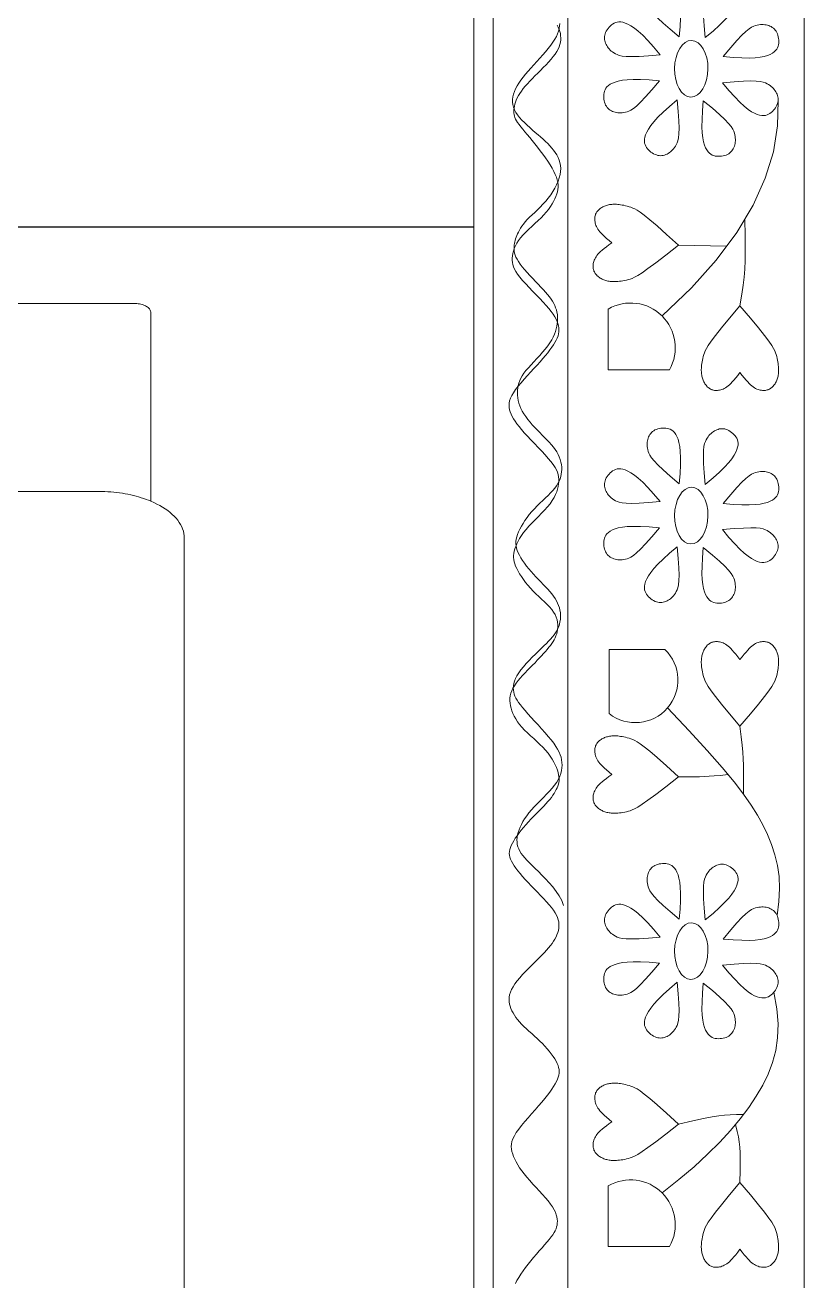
# Model space of a CAD drawing. Header units: inches. Extents: x -813 to 82, y -70 to 268.
# Drawn here: x -140.28 to -123.77, y 130.93 to 157.28 of the extents above; entities that cross this region are included whole.
import ezdxf

# ---------------------------------------------------------------- set-up
doc = ezdxf.new("R2010")
doc.units = ezdxf.units.IN
doc.header["$MEASUREMENT"] = 0
for name, color, linetype, lineweight, true_color in [('Blue', 7, 'Continuous', 0, 0x1081b2), ('Brown', 7, 'Continuous', 0, 0x653e10), ('Golden', 7, 'Continuous', 0, 0xefe861), ('Grey', 7, 'Continuous', 0, 0x58676a), ('Layak Architect', 1, 'Continuous', 5, 0xff0000), ('Mustard', 7, 'Continuous', 0, 0xa79b1b), ('White', 7, 'Continuous', 0, 0xffffff)]:
    doc.layers.add(name, color=color, linetype=linetype, lineweight=lineweight, true_color=true_color)
doc.layers.add('Furniture', color=4, linetype='Continuous', lineweight=0)
doc.layers.add('Hatch 01_UC', color=7, linetype='Continuous')
doc.layers.add('Rugs', color=201, linetype='Continuous')

# ---------------------------------------------------------------- blocks, each defined once
blk = doc.blocks.new('*U50')
at = {"layer": 'Mustard'}
blk.add_lwpolyline([(11.32, -20.49), (4.65, -14.93), (-0.53, -10.37), (-4.43, -6.69), (-7.23, -3.75), (-9.15, -1.41), (-10.37, 0.46), (-11.11, 2), (-11.55, 3.34), (-11.87, 4.59), (-12.1, 5.79), (-12.25, 6.94), (-12.31, 8.04), (-12.3, 9.1), (-12.22, 10.13), (-12.06, 11.12), (-11.84, 12.1), (-11.56, 13.05), (-11.2, 13.98), (-10.78, 14.87), (-10.28, 15.73), (-9.7, 16.53), (-9.04, 17.28), (-8.29, 17.96), (-7.46, 18.56), (-6.53, 19.09), (-5.52, 19.53), (-4.45, 19.89), (-3.33, 20.17), (-2.17, 20.36), (-0.99, 20.47), (0.2, 20.49), (1.38, 20.43), (2.54, 20.27), (3.68, 20), (4.78, 19.58), (5.85, 18.98), (6.87, 18.17), (7.85, 17.12), (8.78, 15.79), (9.65, 14.17), (10.45, 12.2), (11.15, 9.77), (11.72, 6.79), (12.12, 3.14), (12.31, -1.3), (12.27, -6.65), (11.95, -13.01), (11.32, -20.49)], dxfattribs=at)
blk = doc.blocks.new('*U117')
at = {"layer": 'Mustard', "color": 0, "linetype": 'ByBlock', "lineweight": -2, "transparency": 16777216}
for p, rotation in [((6003767008.540522, 3337138647.324628), 315.0000000000001), ((6003766946.314736, 3337138618.737947), 45.00000000000002), ((6003767035.721244, 3337138622.132231), 270), ((6003767037.127202, 3337138585.098843), 225), ((6003766947.720695, 3337138581.704559), 90.00000000000001), ((6003766974.901417, 3337138556.512162), 135), ((6003767011.934805, 3337138557.91812), 180)]:
    blk.add_blockref('*U50', p, dxfattribs=dict(at, rotation=rotation))
blk.add_blockref('*U50', (6003766971.507133, 3337138645.91867), dxfattribs=at)
blk = doc.blocks.new('*U32')
at = {"layer": 'Mustard'}
blk.add_lwpolyline([(11.32, -20.49), (4.65, -14.93), (-0.53, -10.37), (-4.43, -6.69), (-7.23, -3.75), (-9.15, -1.41), (-10.37, 0.46), (-11.11, 2), (-11.55, 3.34), (-11.87, 4.59), (-12.1, 5.79), (-12.25, 6.94), (-12.31, 8.04), (-12.3, 9.1), (-12.22, 10.13), (-12.06, 11.12), (-11.84, 12.1), (-11.56, 13.05), (-11.2, 13.98), (-10.78, 14.87), (-10.28, 15.73), (-9.7, 16.53), (-9.04, 17.28), (-8.29, 17.96), (-7.46, 18.56), (-6.53, 19.09), (-5.52, 19.53), (-4.45, 19.89), (-3.33, 20.17), (-2.17, 20.36), (-0.99, 20.47), (0.2, 20.49), (1.38, 20.43), (2.54, 20.27), (3.68, 20), (4.78, 19.58), (5.85, 18.98), (6.87, 18.17), (7.85, 17.12), (8.78, 15.79), (9.65, 14.17), (10.45, 12.2), (11.15, 9.77), (11.72, 6.79), (12.12, 3.14), (12.31, -1.3), (12.27, -6.65), (11.95, -13.01), (11.32, -20.49)], dxfattribs=at)
blk = doc.blocks.new('*U33')
at = {"layer": 'Mustard', "color": 0, "linetype": 'ByBlock', "lineweight": -2, "transparency": 16777216}
for p, rotation in [((6003767008.540522, 3337138647.324628), 315.0000000000001), ((6003766946.314736, 3337138618.737947), 45.00000000000002), ((6003767035.721244, 3337138622.132231), 270), ((6003767037.127202, 3337138585.098843), 225), ((6003766947.720695, 3337138581.704559), 90.00000000000001), ((6003766974.901417, 3337138556.512162), 135), ((6003767011.934805, 3337138557.91812), 180)]:
    blk.add_blockref('*U32', p, dxfattribs=dict(at, rotation=rotation))
blk.add_blockref('*U32', (6003766971.507133, 3337138645.91867), dxfattribs=at)
blk = doc.blocks.new('*U34')
at = {"layer": 'Mustard'}
blk.add_lwpolyline([(11.32, -20.49), (4.65, -14.93), (-0.53, -10.37), (-4.43, -6.69), (-7.23, -3.75), (-9.15, -1.41), (-10.37, 0.46), (-11.11, 2), (-11.55, 3.34), (-11.87, 4.59), (-12.1, 5.79), (-12.25, 6.94), (-12.31, 8.04), (-12.3, 9.1), (-12.22, 10.13), (-12.06, 11.12), (-11.84, 12.1), (-11.56, 13.05), (-11.2, 13.98), (-10.78, 14.87), (-10.28, 15.73), (-9.7, 16.53), (-9.04, 17.28), (-8.29, 17.96), (-7.46, 18.56), (-6.53, 19.09), (-5.52, 19.53), (-4.45, 19.89), (-3.33, 20.17), (-2.17, 20.36), (-0.99, 20.47), (0.2, 20.49), (1.38, 20.43), (2.54, 20.27), (3.68, 20), (4.78, 19.58), (5.85, 18.98), (6.87, 18.17), (7.85, 17.12), (8.78, 15.79), (9.65, 14.17), (10.45, 12.2), (11.15, 9.77), (11.72, 6.79), (12.12, 3.14), (12.31, -1.3), (12.27, -6.65), (11.95, -13.01), (11.32, -20.49)], dxfattribs=at)
blk = doc.blocks.new('*U46')
at = {"layer": 'Mustard', "color": 0, "linetype": 'ByBlock', "lineweight": -2, "transparency": 16777216}
for p, rotation in [((6003767008.540522, 3337138647.324628), 315.0000000000001), ((6003766946.314736, 3337138618.737947), 45.00000000000002), ((6003767035.721244, 3337138622.132231), 270), ((6003767037.127202, 3337138585.098843), 225), ((6003766947.720695, 3337138581.704559), 90.00000000000001), ((6003766974.901417, 3337138556.512162), 135), ((6003767011.934805, 3337138557.91812), 180)]:
    blk.add_blockref('*U34', p, dxfattribs=dict(at, rotation=rotation))
blk.add_blockref('*U34', (6003766971.507133, 3337138645.91867), dxfattribs=at)
blk = doc.blocks.new('C3')
at = {"layer": 'Blue'}
for points in [[(558.03, 99.68), (510.72, 99.68), (510.72, 140.73)], [(49.79, 63.33), (51.6, 63.16), (53.46, 62.84), (55.36, 62.34), (57.32, 61.65), (59.34, 60.76), (61.44, 59.64), (63.62, 58.28), (65.87, 56.67), (68.2, 54.85), (70.58, 52.86), (72.99, 50.75), (75.41, 48.57), (77.83, 46.35), (80.24, 44.15), (82.6, 42.02), (84.91, 39.98), (87.17, 38.07), (89.38, 36.29), (91.55, 34.66), (93.67, 33.19), (95.75, 31.89), (97.8, 30.77), (99.81, 29.86), (101.8, 29.16), (103.76, 28.68), (105.7, 28.42), (107.62, 28.4), (109.54, 28.63), (111.44, 29.11), (113.34, 29.85), (115.24, 30.86), (117.14, 32.14), (119.04, 33.65), (120.93, 35.35), (122.81, 37.21), (124.66, 39.17), (126.49, 41.19), (128.27, 43.24), (130.02, 45.27), (131.72, 47.24), (133.38, 49.14), (135.02, 50.97), (136.64, 52.72), (138.25, 54.38), (139.88, 55.94), (141.51, 57.41), (143.18, 58.76), (144.89, 60), (146.64, 61.11), (148.45, 62.06), (150.33, 62.85), (152.29, 63.44), (154.33, 63.81), (156.47, 63.96), (158.71, 63.86), (161.06, 63.49), (163.49, 62.87), (165.99, 62.01), (168.52, 60.93), (171.05, 59.66), (173.56, 58.2), (176.02, 56.58), (178.4, 54.8), (180.68, 52.91), (182.87, 50.92), (184.96, 48.88), (186.96, 46.83), (188.89, 44.82), (190.74, 42.88), (192.53, 41.05), (194.25, 39.37), (195.92, 37.88), (197.53, 36.56), (199.09, 35.41), (200.59, 34.41), (202.03, 33.54), (203.41, 32.78), (204.74, 32.14), (206, 31.58), (207.21, 31.09), (208.37, 30.68), (209.5, 30.33), (210.61, 30.06), (211.71, 29.85), (212.82, 29.7), (213.95, 29.62), (215.11, 29.61), (216.31, 29.65), (217.58, 29.79), (218.91, 30.04), (220.31, 30.43), (221.82, 31), (223.42, 31.77), (225.13, 32.76), (226.97, 34.01), (228.94, 35.53), (231.01, 37.27), (233.16, 39.19), (235.35, 41.22), (237.55, 43.32), (239.73, 45.42), (241.86, 47.47), (243.9, 49.41), (245.85, 51.2), (247.69, 52.83), (249.45, 54.31), (251.15, 55.65), (252.79, 56.83), (254.39, 57.89), (255.97, 58.8), (257.55, 59.59), (259.13, 60.25), (260.73, 60.79), (262.34, 61.2), (263.99, 61.49), (265.66, 61.66), (267.37, 61.72), (269.12, 61.65), (270.92, 61.47), (272.78, 61.17), (274.69, 60.73), (276.66, 60.15), (278.68, 59.4), (280.75, 58.47), (282.88, 57.34), (285.06, 56), (287.3, 54.42), (289.59, 52.61), (291.9, 50.62), (294.24, 48.51), (296.56, 46.34), (298.85, 44.18), (301.1, 42.09), (303.28, 40.14), (305.36, 38.38), (307.35, 36.88), (309.24, 35.61), (311.06, 34.58), (312.83, 33.75), (314.58, 33.11), (316.31, 32.64), (318.06, 32.33), (319.83, 32.15), (321.65, 32.09), (323.52, 32.15), (325.42, 32.35), (327.36, 32.7), (329.32, 33.2), (331.31, 33.85), (333.31, 34.68), (335.31, 35.69), (337.32, 36.89), (339.33, 38.24), (341.33, 39.74), (343.32, 41.35), (345.28, 43.05), (347.23, 44.82), (349.14, 46.64), (351.02, 48.47), (352.86, 50.29), (354.67, 52.08), (356.45, 53.83), (358.23, 55.5), (359.99, 57.09), (361.76, 58.56), (363.54, 59.9), (365.34, 61.08), (367.17, 62.1), (369.01, 62.94), (370.87, 63.62), (372.73, 64.13), (374.58, 64.48), (376.41, 64.69), (378.23, 64.74), (380.01, 64.65), (381.75, 64.41), (383.45, 64.03), (385.14, 63.49), (386.82, 62.78), (388.5, 61.9), (390.2, 60.84), (391.91, 59.59), (393.66, 58.13), (395.46, 56.48), (397.29, 54.67), (399.18, 52.73), (401.1, 50.71), (403.08, 48.65), (405.09, 46.59), (407.16, 44.58), (409.27, 42.65), (411.42, 40.84), (413.6, 39.17), (415.78, 37.63), (417.95, 36.24), (420.09, 35), (422.17, 33.91), (424.18, 32.98), (426.09, 32.22), (427.9, 31.63), (429.62, 31.21), (431.28, 30.97), (432.91, 30.91), (434.53, 31.05), (436.16, 31.37), (437.84, 31.89), (439.59, 32.61), (441.43, 33.53), (443.35, 34.63), (445.33, 35.9), (447.34, 37.31), (449.38, 38.83), (451.42, 40.46), (453.43, 42.16), (455.41, 43.92), (457.34, 45.72), (459.22, 47.53), (461.05, 49.33), (462.85, 51.1), (464.61, 52.82), (466.35, 54.46), (468.08, 56), (469.79, 57.42), (471.49, 58.71), (473.19, 59.85), (474.89, 60.85), (476.59, 61.71), (478.3, 62.43), (480.01, 63), (481.73, 63.43), (483.46, 63.72), (485.2, 63.86), (486.95, 63.86), (488.7, 63.72), (490.43, 63.45), (492.13, 63.04), (493.81, 62.5), (495.44, 61.83), (497.03, 61.04), (498.56, 60.11), (500.06, 59.06), (501.55, 57.87), (503.08, 56.54), (504.65, 55.06), (506.31, 53.42), (508.07, 51.63), (509.98, 49.67), (512.04, 47.55), (514.22, 45.32), (516.51, 43.04), (518.85, 40.77), (521.21, 38.58), (523.56, 36.51), (525.85, 34.64), (528.07, 33.03), (530.16, 31.72), (532.15, 30.69), (534.03, 29.94), (535.82, 29.43), (537.52, 29.14), (539.15, 29.05), (540.72, 29.13), (542.23, 29.37), (543.7, 29.74), (545.16, 30.25), (546.65, 30.94), (548.2, 31.82), (549.86, 32.91), (551.65, 34.23), (553.62, 35.81), (555.8, 37.67), (558.21, 39.82), (560.82, 42.18), (563.56, 44.7), (566.39, 47.3), (569.25, 49.89), (572.08, 52.41), (574.82, 54.79), (577.44, 56.94), (579.87, 58.81), (582.14, 60.4), (584.28, 61.72), (586.32, 62.79), (588.28, 63.64), (590.19, 64.26), (592.09, 64.68), (594, 64.92), (595.95, 64.98), (597.94, 64.86), (599.96, 64.54), (602.03, 64.01), (604.13, 63.26), (606.27, 62.26), (608.45, 61.02), (610.66, 59.5), (612.91, 57.72), (615.17, 55.72), (617.46, 53.55), (619.76, 51.29), (622.06, 48.98), (624.35, 46.7), (626.62, 44.5), (628.88, 42.44), (631.1, 40.56), (633.28, 38.89), (635.43, 37.4), (637.54, 36.1), (639.61, 34.97), (641.63, 34.02), (643.6, 33.24), (645.51, 32.62), (647.37, 32.15), (649.19, 31.85), (650.95, 31.72), (652.68, 31.76), (654.38, 31.98), (656.04, 32.39), (657.69, 33), (659.32, 33.81), (660.94, 34.82), (662.58, 36.04), (664.26, 37.46), (666.02, 39.09), (667.88, 40.91), (669.87, 42.93), (672.03, 45.15), (674.37, 47.57), (676.92, 50.16), (679.67, 52.86), (682.6, 55.56), (685.69, 58.19), (688.93, 60.65), (692.3, 62.84), (695.77, 64.69), (699.33, 66.09)], [(977.74, 30.57), (975.52, 31.75), (973.22, 33.1), (970.85, 34.6), (968.43, 36.25), (965.97, 38.03), (963.48, 39.93), (960.99, 41.93), (958.52, 44.01), (956.08, 46.11), (953.7, 48.19), (951.4, 50.22), (949.2, 52.15), (947.13, 53.94), (945.2, 55.55), (943.42, 56.94), (941.78, 58.12), (940.26, 59.1), (938.81, 59.9), (937.42, 60.52), (936.06, 60.98), (934.69, 61.3), (933.29, 61.48), (931.84, 61.53), (930.32, 61.44), (928.72, 61.17), (927.03, 60.72), (925.24, 60.04), (923.34, 59.12), (921.33, 57.94), (919.19, 56.47), (916.91, 54.7), (914.53, 52.68), (912.06, 50.48), (909.54, 48.16), (906.99, 45.79), (904.44, 43.42), (901.91, 41.14), (899.44, 38.99), (897.04, 37.03), (894.72, 35.28), (892.48, 33.72), (890.32, 32.34), (888.22, 31.14), (886.2, 30.12), (884.24, 29.27), (882.35, 28.57), (880.52, 28.04), (878.72, 27.69), (876.91, 27.56), (875.06, 27.68), (873.14, 28.07), (871.11, 28.77), (868.93, 29.81), (866.58, 31.21), (864.03, 33), (861.32, 35.1), (858.48, 37.45), (855.58, 39.96), (852.64, 42.55), (849.73, 45.15), (846.88, 47.68), (844.14, 50.06), (841.55, 52.21), (839.12, 54.15), (836.83, 55.87), (834.68, 57.38), (832.66, 58.7), (830.76, 59.82), (828.98, 60.76), (827.31, 61.52), (825.75, 62.11), (824.26, 62.53), (822.83, 62.78), (821.43, 62.85), (820.02, 62.75), (818.6, 62.47), (817.13, 62.01), (815.58, 61.36), (813.94, 60.53), (812.22, 59.53), (810.43, 58.36), (808.59, 57.04), (806.71, 55.58), (804.81, 54), (802.91, 52.29), (801.01, 50.47), (799.14, 48.56), (797.3, 46.59), (795.48, 44.58), (793.69, 42.57), (791.92, 40.59), (790.17, 38.67), (788.45, 36.85), (786.74, 35.15), (785.05, 33.59), (783.38, 32.19), (781.73, 30.94), (780.08, 29.83), (778.44, 28.86), (776.8, 28.03), (775.17, 27.33), (773.53, 26.77), (771.89, 26.33), (770.22, 26.05), (768.53, 25.94), (766.79, 26.03), (765, 26.34), (763.13, 26.89), (761.19, 27.72), (759.15, 28.84), (757.02, 30.26), (754.8, 31.95), (752.53, 33.85), (750.24, 35.9), (747.95, 38.05), (745.69, 40.26), (743.49, 42.46), (741.37, 44.6), (739.36, 46.63), (737.44, 48.55), (735.61, 50.35), (733.85, 52.04), (732.15, 53.61), (730.49, 55.07), (728.86, 56.4), (727.25, 57.61), (725.65, 58.71), (724.04, 59.67), (722.45, 60.51), (720.86, 61.22), (719.27, 61.8), (717.69, 62.23), (716.12, 62.53), (714.55, 62.68), (713, 62.68), (711.43, 62.52), (709.84, 62.18), (708.2, 61.65), (706.5, 60.9), (704.72, 59.93), (702.85, 58.71), (700.87, 57.24), (698.76, 55.5), (696.54, 53.54), (694.24, 51.41), (691.89, 49.16), (689.51, 46.84), (687.12, 44.5), (684.75, 42.2), (682.43, 39.97), (680.17, 37.87), (677.99, 35.92), (675.89, 34.12), (673.87, 32.48), (671.94, 31), (670.11, 29.71), (668.37, 28.6), (666.73, 27.69), (665.2, 26.98), (663.75, 26.47), (662.35, 26.16), (660.97, 26.04), (659.59, 26.12), (658.17, 26.4), (656.7, 26.86), (655.14, 27.51), (653.46, 28.34), (651.69, 29.34), (649.84, 30.51), (647.92, 31.82), (645.94, 33.26), (643.93, 34.83), (641.89, 36.51), (639.85, 38.28), (637.82, 40.14), (635.81, 42.06), (633.83, 44), (631.87, 45.93), (629.96, 47.84), (628.1, 49.68), (626.29, 51.44), (624.54, 53.07), (622.86, 54.57), (621.25, 55.92), (619.7, 57.13), (618.2, 58.22), (616.76, 59.17), (615.35, 60.01), (613.99, 60.74), (612.67, 61.36), (611.37, 61.87), (610.08, 62.28), (608.78, 62.57), (607.45, 62.74), (606.07, 62.79), (604.62, 62.69), (603.07, 62.45), (601.42, 62.07), (599.64, 61.52), (597.74, 60.82), (595.75, 59.94), (593.68, 58.89), (591.56, 57.66), (589.39, 56.24), (587.21, 54.63), (585.02, 52.81), (582.85, 50.81), (580.69, 48.64), (578.55, 46.38), (576.43, 44.08), (574.32, 41.78), (572.22, 39.53), (570.14, 37.41), (568.07, 35.44), (566.01, 33.69), (563.97, 32.15), (561.94, 30.81), (559.94, 29.67), (557.96, 28.72), (556, 27.94), (554.08, 27.34), (552.18, 26.9), (550.32, 26.63), (548.49, 26.51), (546.67, 26.58), (544.86, 26.82), (543.05, 27.26), (541.24, 27.89), (539.4, 28.74), (537.54, 29.8), (535.66, 31.08), (533.74, 32.54), (531.81, 34.16), (529.88, 35.9), (527.96, 37.71), (526.05, 39.57), (524.17, 41.43), (522.32, 43.26), (520.52, 45.03), (518.77, 46.72), (517.06, 48.35), (515.4, 49.89), (513.78, 51.36), (512.21, 52.75), (510.69, 54.04), (509.21, 55.25), (507.78, 56.37), (506.38, 57.4), (504.99, 58.32), (503.6, 59.15), (502.19, 59.88), (500.75, 60.5), (499.25, 61.01), (497.69, 61.42), (496.05, 61.7), (494.34, 61.86), (492.57, 61.86), (490.75, 61.68), (488.9, 61.3), (487.02, 60.7), (485.13, 59.86), (483.24, 58.75), (481.36, 57.37), (479.49, 55.74), (477.6, 53.93), (475.7, 51.98), (473.78, 49.93), (471.82, 47.83), (469.82, 45.73), (467.76, 43.67), (465.65, 41.71), (463.51, 39.85), (461.35, 38.1), (459.19, 36.49), (457.08, 35.01), (455.02, 33.69), (453.04, 32.53), (451.16, 31.55), (449.41, 30.74), (447.75, 30.12), (446.17, 29.67), (444.63, 29.39), (443.11, 29.27), (441.59, 29.3), (440.02, 29.47), (438.39, 29.79), (436.67, 30.25), (434.87, 30.85), (432.98, 31.62), (431.01, 32.57), (428.96, 33.71), (426.84, 35.06), (424.65, 36.63), (422.4, 38.45), (420.09, 40.5), (417.73, 42.74), (415.34, 45.09), (412.93, 47.49), (410.52, 49.87), (408.12, 52.15), (405.75, 54.28), (403.42, 56.17), (401.14, 57.78), (398.91, 59.11), (396.75, 60.19), (394.66, 61.04), (392.64, 61.68), (390.69, 62.13), (388.81, 62.42), (387.02, 62.56), (385.31, 62.58), (383.64, 62.45), (381.98, 62.14), (380.29, 61.62), (378.53, 60.85), (376.66, 59.82), (374.64, 58.48), (372.44, 56.8), (370.03, 54.78), (367.44, 52.48), (364.74, 49.97), (361.96, 47.34), (359.17, 44.66), (356.41, 42.01), (353.73, 39.49), (351.19, 37.15), (348.82, 35.07), (346.62, 33.25), (344.57, 31.67), (342.65, 30.32), (340.83, 29.17), (339.1, 28.21), (337.44, 27.42), (335.83, 26.79), (334.24, 26.31), (332.66, 26), (331.05, 25.88), (329.39, 25.98), (327.65, 26.32), (325.81, 26.95), (323.84, 27.87), (321.71, 29.12), (319.42, 30.71), (316.97, 32.6), (314.42, 34.71), (311.8, 36.99), (309.14, 39.38), (306.49, 41.81), (303.87, 44.22), (301.33, 46.55), (298.89, 48.74), (296.57, 50.79), (294.35, 52.68), (292.23, 54.42), (290.21, 56), (288.28, 57.42), (286.44, 58.67), (284.69, 59.76), (283.03, 60.67), (281.43, 61.41), (279.88, 61.98), (278.37, 62.39), (276.88, 62.63), (275.4, 62.71), (273.91, 62.62), (272.4, 62.37), (270.85, 61.96), (269.25, 61.38), (267.57, 60.6), (265.8, 59.62), (263.91, 58.41), (261.9, 56.95), (259.74, 55.24), (257.42, 53.25), (254.92, 50.99), (252.3, 48.52), (249.59, 45.92), (246.85, 43.28), (244.13, 40.67), (241.48, 38.18), (238.95, 35.9), (236.59, 33.9), (234.44, 32.25), (232.47, 30.93), (230.66, 29.91), (228.96, 29.17), (227.33, 28.67), (225.75, 28.37), (224.17, 28.25), (222.56, 28.28), (220.89, 28.43), (219.15, 28.71), (217.35, 29.15), (215.49, 29.76), (213.59, 30.57), (211.64, 31.6), (209.64, 32.87), (207.61, 34.4), (205.54, 36.2), (203.44, 38.22), (201.33, 40.39), (199.21, 42.67), (197.08, 44.98), (194.96, 47.26), (192.85, 49.45), (190.76, 51.5), (188.7, 53.34), (186.67, 54.98), (184.67, 56.43), (182.72, 57.69), (180.8, 58.78), (178.94, 59.7), (177.12, 60.47), (175.36, 61.09), (173.65, 61.57), (171.97, 61.9), (170.29, 62.07), (168.59, 62.06), (166.83, 61.86), (164.99, 61.46), (163.04, 60.84), (160.95, 60), (158.71, 58.92), (156.34, 57.62), (153.86, 56.14), (151.3, 54.5), (148.7, 52.74), (146.09, 50.88), (143.49, 48.95), (140.94, 46.99), (138.46, 45.01), (136.07, 43.05), (133.78, 41.14), (131.6, 39.3), (129.54, 37.56), (127.62, 35.96), (125.84, 34.52), (124.21, 33.27), (122.75, 32.22), (121.42, 31.38), (120.2, 30.72), (119.06, 30.22), (117.96, 29.86), (116.87, 29.63), (115.76, 29.5), (114.6, 29.47), (113.37, 29.51), (112.06, 29.63), (110.68, 29.85), (109.24, 30.18), (107.74, 30.62), (106.18, 31.2), (104.58, 31.92), (102.93, 32.8), (101.24, 33.85), (99.52, 35.05), (97.76, 36.4), (95.96, 37.89), (94.12, 39.51), (92.24, 41.24), (90.32, 43.07), (88.36, 45.01), (86.36, 47.02), (84.33, 49.07), (82.28, 51.13), (80.23, 53.14), (78.2, 55.08), (76.18, 56.89), (74.21, 58.53), (72.29, 59.97), (70.43, 61.17), (68.63, 62.13), (66.89, 62.88), (65.19, 63.43), (63.54, 63.8), (61.93, 63.99), (60.34, 64.03), (58.79, 63.94), (57.25, 63.72), (55.72, 63.36), (54.17, 62.84), (52.58, 62.16), (50.94, 61.3)]]:
    blk.add_lwpolyline(points, dxfattribs=at)
blk.add_arc((533.31, 118.98), 31.36, 322.01385, 136.09287, dxfattribs=at)
at = {"layer": 'Brown'}
for points in [[(265.15, 138.68), (244.57, 160.33), (224.06, 178.67), (203.68, 193.78), (183.53, 205.77), (163.68, 214.71), (144.22, 220.7), (125.23, 223.82), (106.77, 224.17)], [(706.67, 223.51), (696.41, 224.86), (686.91, 225.29), (678.06, 224.87), (669.76, 223.7), (661.91, 221.84), (654.41, 219.37), (647.16, 216.38), (640.04, 212.93), (632.93, 209.04), (625.49, 204.43), (617.37, 198.77), (608.21, 191.71), (597.64, 182.91), (585.3, 172.03), (570.82, 158.73), (553.86, 142.67)], [(763.05, 221.16), (775.32, 223.26), (786.47, 224.13), (796.7, 223.86), (806.16, 222.52), (815.03, 220.19), (823.49, 216.95), (831.71, 212.89), (839.86, 208.07), (848.08, 202.56), (856.44, 196.3), (864.96, 189.21), (873.66, 181.22), (882.58, 172.25), (891.75, 162.22), (901.19, 151.06), (910.93, 138.68)], [(257.62, 196.1), (249.22, 197.47), (242.44, 198.5), (236.51, 199.22), (230.71, 199.68), (224.26, 199.92), (216.43, 199.99), (206.46, 199.93), (193.61, 199.78)], [(567.39, 196.1), (575.18, 197.02), (581.35, 197.72), (586.5, 198.21), (591.21, 198.53), (596.07, 198.72), (601.65, 198.8), (608.56, 198.81), (617.37, 198.77)], [(860.31, 150.84), (857.98, 161.26), (856.23, 169.3), (854.98, 175.52), (854.14, 180.49), (853.64, 184.78), (853.38, 188.94), (853.28, 193.56), (853.27, 198.67)], [(903.35, 196.1), (894.16, 196.22), (887.07, 196.26), (881.58, 196.19), (877.2, 195.97), (873.42, 195.55), (869.74, 194.9), (865.67, 193.98), (860.7, 192.75)], [(213.08, 150.84), (213.87, 186.23)], [(604.57, 150.84), (604.58, 157.26), (604.57, 162.3), (604.52, 166.38), (604.4, 169.92), (604.21, 173.36), (603.91, 177.11), (603.48, 181.62), (602.92, 187.31)]]:
    blk.add_lwpolyline(points, dxfattribs=at)
at = {"layer": 'Golden'}
blk.add_lwpolyline([(-1499.88, 4500.08), (-1499.88, 0), (1499.88, 0), (1499.88, 4500.08), (-1499.88, 4500.08)], dxfattribs=at)
for points in [[(954.65, 197.76), (956.5, 199.24), (958.09, 200.57), (959.47, 201.78), (960.64, 202.89), (961.63, 203.91), (962.47, 204.88), (963.18, 205.81), (963.79, 206.73), (964.3, 207.64), (964.72, 208.53), (965.06, 209.4), (965.32, 210.25), (965.52, 211.08), (965.65, 211.89), (965.73, 212.67), (965.77, 213.43), (965.75, 214.15), (965.69, 214.85), (965.59, 215.53), (965.43, 216.18), (965.23, 216.81), (964.98, 217.42), (964.68, 218.01), (964.33, 218.58), (963.94, 219.13), (963.51, 219.66), (963.03, 220.17), (962.52, 220.65), (961.97, 221.11), (961.39, 221.54), (960.79, 221.94), (960.15, 222.32), (959.5, 222.67), (958.82, 222.98), (958.12, 223.27), (957.41, 223.54), (956.68, 223.77), (955.94, 223.98), (955.19, 224.15), (954.43, 224.3), (953.65, 224.42), (952.85, 224.52), (952.02, 224.58), (951.15, 224.6), (950.23, 224.6), (949.25, 224.56), (948.22, 224.48), (947.11, 224.37), (945.94, 224.22), (944.71, 224.02), (943.43, 223.78), (942.12, 223.49), (940.77, 223.15), (939.4, 222.75), (938.01, 222.29), (936.57, 221.73), (934.85, 220.87), (932.57, 219.47), (929.47, 217.3), (925.27, 214.11), (919.7, 209.68), (912.48, 203.75), (903.35, 196.1), (912.48, 188.45), (919.7, 182.53), (925.27, 178.09), (929.47, 174.91), (932.57, 172.73), (934.85, 171.34), (936.57, 170.48), (938.01, 169.92), (939.4, 169.46), (940.77, 169.06), (942.12, 168.71), (943.43, 168.42), (944.71, 168.18), (945.94, 167.99), (947.11, 167.84), (948.22, 167.72), (949.25, 167.65), (950.23, 167.61), (951.15, 167.6), (952.02, 167.63), (952.85, 167.69), (953.65, 167.78), (954.43, 167.9), (955.19, 168.05), (955.94, 168.23), (956.68, 168.44), (957.41, 168.67), (958.12, 168.93), (958.82, 169.22), (959.5, 169.54), (960.15, 169.89), (960.79, 170.26), (961.39, 170.67), (961.97, 171.1), (962.52, 171.56), (963.03, 172.04), (963.51, 172.55), (963.94, 173.08), (964.33, 173.63), (964.68, 174.2), (964.98, 174.79), (965.23, 175.4), (965.43, 176.03), (965.59, 176.68), (965.69, 177.35), (965.75, 178.06), (965.77, 178.78), (965.73, 179.54), (965.65, 180.32), (965.52, 181.12), (965.32, 181.95), (965.06, 182.81), (964.72, 183.68), (964.3, 184.57), (963.79, 185.47), (963.18, 186.39), (962.47, 187.33), (961.63, 188.3), (960.64, 189.32), (959.47, 190.43), (958.09, 191.63), (956.5, 192.97), (954.65, 194.45), (952.53, 196.1)], [(601.09, 99.63), (599.54, 97.84), (598.15, 96.29), (596.9, 94.96), (595.75, 93.83), (594.69, 92.88), (593.69, 92.07), (592.74, 91.39), (591.8, 90.82), (590.87, 90.34), (589.97, 89.95), (589.08, 89.64), (588.22, 89.41), (587.39, 89.25), (586.57, 89.14), (585.79, 89.09), (585.04, 89.08), (584.31, 89.12), (583.61, 89.21), (582.94, 89.34), (582.29, 89.51), (581.67, 89.74), (581.07, 90.01), (580.49, 90.33), (579.94, 90.7), (579.4, 91.11), (578.89, 91.56), (578.4, 92.05), (577.93, 92.58), (577.49, 93.15), (577.08, 93.74), (576.7, 94.36), (576.35, 95.01), (576.02, 95.68), (575.73, 96.36), (575.47, 97.07), (575.23, 97.79), (575.02, 98.53), (574.84, 99.28), (574.69, 100.04), (574.57, 100.8), (574.48, 101.58), (574.41, 102.38), (574.38, 103.22), (574.39, 104.09), (574.42, 105.01), (574.5, 105.98), (574.61, 107.01), (574.76, 108.12), (574.95, 109.28), (575.19, 110.5), (575.48, 111.77), (575.82, 113.07), (576.21, 114.41), (576.66, 115.76), (577.16, 117.13), (577.77, 118.55), (578.7, 120.25), (580.17, 122.47), (582.46, 125.49), (585.79, 129.58), (590.42, 134.99), (596.6, 141.99), (604.57, 150.84), (611.89, 141.44), (617.55, 134.02), (621.79, 128.3), (624.82, 123.99), (626.88, 120.81), (628.2, 118.48), (629, 116.73), (629.51, 115.27), (629.92, 113.87), (630.27, 112.48), (630.56, 111.12), (630.8, 109.8), (631, 108.52), (631.15, 107.28), (631.26, 106.11), (631.33, 104.99), (631.37, 103.95), (631.38, 102.98), (631.35, 102.06), (631.29, 101.19), (631.2, 100.36), (631.08, 99.57), (630.93, 98.79), (630.76, 98.04), (630.55, 97.3), (630.32, 96.56), (630.06, 95.84), (629.77, 95.14), (629.46, 94.45), (629.12, 93.79), (628.75, 93.14), (628.35, 92.52), (627.92, 91.93), (627.47, 91.37), (626.99, 90.84), (626.49, 90.34), (625.97, 89.88), (625.42, 89.47), (624.86, 89.1), (624.28, 88.77), (623.68, 88.49), (623.06, 88.27), (622.42, 88.09), (621.77, 87.95), (621.09, 87.87), (620.38, 87.84), (619.66, 87.85), (618.91, 87.91), (618.13, 88.02), (617.33, 88.18), (616.5, 88.41), (615.66, 88.7), (614.8, 89.07), (613.93, 89.52), (613.04, 90.06), (612.14, 90.7), (611.23, 91.45), (610.3, 92.32), (609.31, 93.35), (608.25, 94.56), (607.09, 95.97), (605.81, 97.62), (604.4, 99.51), (602.82, 101.69)], [(856.83, 99.63), (855.28, 97.84), (853.89, 96.29), (852.64, 94.96), (851.49, 93.83), (850.43, 92.88), (849.43, 92.07), (848.47, 91.39), (847.53, 90.82), (846.61, 90.34), (845.71, 89.95), (844.82, 89.64), (843.96, 89.41), (843.12, 89.25), (842.31, 89.14), (841.53, 89.09), (840.78, 89.08), (840.05, 89.12), (839.35, 89.21), (838.68, 89.34), (838.03, 89.51), (837.41, 89.74), (836.81, 90.01), (836.23, 90.33), (835.67, 90.7), (835.14, 91.11), (834.63, 91.56), (834.14, 92.05), (833.67, 92.58), (833.23, 93.15), (832.82, 93.74), (832.44, 94.36), (832.09, 95.01), (831.76, 95.68), (831.47, 96.36), (831.21, 97.07), (830.97, 97.79), (830.76, 98.53), (830.58, 99.28), (830.43, 100.04), (830.31, 100.8), (830.21, 101.58), (830.15, 102.38), (830.12, 103.22), (830.12, 104.09), (830.16, 105.01), (830.24, 105.98), (830.35, 107.01), (830.5, 108.12), (830.69, 109.28), (830.93, 110.5), (831.22, 111.77), (831.56, 113.07), (831.95, 114.41), (832.39, 115.76), (832.9, 117.13), (833.51, 118.55), (834.44, 120.25), (835.91, 122.47), (838.2, 125.49), (841.53, 129.58), (846.16, 134.99), (852.34, 141.99), (860.31, 150.84), (867.63, 141.44), (873.29, 134.02), (877.53, 128.3), (880.56, 123.99), (882.62, 120.81), (883.94, 118.48), (884.74, 116.73), (885.25, 115.27), (885.65, 113.87), (886, 112.48), (886.3, 111.12), (886.54, 109.8), (886.74, 108.52), (886.89, 107.28), (887, 106.11), (887.07, 104.99), (887.11, 103.95), (887.12, 102.98), (887.09, 102.06), (887.03, 101.19), (886.94, 100.36), (886.82, 99.57), (886.67, 98.79), (886.5, 98.04), (886.29, 97.3), (886.06, 96.56), (885.8, 95.84), (885.51, 95.14), (885.2, 94.45), (884.86, 93.79), (884.49, 93.14), (884.09, 92.52), (883.66, 91.93), (883.21, 91.37), (882.73, 90.84), (882.23, 90.34), (881.71, 89.88), (881.16, 89.47), (880.6, 89.1), (880.02, 88.77), (879.42, 88.49), (878.8, 88.27), (878.16, 88.09), (877.51, 87.95), (876.83, 87.87), (876.12, 87.84), (875.4, 87.85), (874.65, 87.91), (873.87, 88.02), (873.07, 88.18), (872.24, 88.41), (871.4, 88.7), (870.54, 89.07), (869.67, 89.52), (868.78, 90.06), (867.88, 90.7), (866.97, 91.45), (866.04, 92.32), (865.05, 93.35), (863.98, 94.56), (862.83, 95.97), (861.55, 97.62), (860.13, 99.51), (858.56, 101.69)]]:
    blk.add_lwpolyline(points, close=True, dxfattribs=at)
at = {"layer": 'Grey'}
blk.add_lwpolyline([(516.09, 197.76), (514.25, 199.24), (512.65, 200.57), (511.28, 201.78), (510.11, 202.89), (509.11, 203.91), (508.27, 204.88), (507.56, 205.81), (506.95, 206.73), (506.44, 207.64), (506.02, 208.53), (505.68, 209.4), (505.42, 210.25), (505.23, 211.08), (505.09, 211.89), (505.01, 212.67), (504.98, 213.43), (504.99, 214.15), (505.05, 214.85), (505.16, 215.53), (505.31, 216.18), (505.52, 216.81), (505.77, 217.42), (506.06, 218.01), (506.41, 218.58), (506.8, 219.13), (507.24, 219.66), (507.71, 220.17), (508.23, 220.65), (508.77, 221.11), (509.35, 221.54), (509.96, 221.94), (510.59, 222.32), (511.25, 222.67), (511.93, 222.98), (512.62, 223.27), (513.34, 223.54), (514.07, 223.77), (514.81, 223.98), (515.56, 224.15), (516.32, 224.3), (517.09, 224.42), (517.89, 224.52), (518.72, 224.58), (519.6, 224.6), (520.52, 224.6), (521.49, 224.56), (522.53, 224.48), (523.64, 224.37), (524.81, 224.22), (526.04, 224.02), (527.31, 223.78), (528.63, 223.49), (529.97, 223.15), (531.34, 222.75), (532.73, 222.29), (534.17, 221.73), (535.9, 220.87), (538.17, 219.47), (541.28, 217.3), (545.48, 214.11), (551.05, 209.68), (558.26, 203.75), (567.39, 196.1), (558.26, 188.45), (551.05, 182.53), (545.48, 178.09), (541.28, 174.91), (538.17, 172.73), (535.9, 171.34), (534.17, 170.48), (532.73, 169.92), (531.34, 169.46), (529.97, 169.06), (528.63, 168.71), (527.31, 168.42), (526.04, 168.18), (524.81, 167.99), (523.64, 167.84), (522.53, 167.72), (521.49, 167.65), (520.52, 167.61), (519.6, 167.6), (518.72, 167.63), (517.89, 167.69), (517.09, 167.78), (516.32, 167.9), (515.56, 168.05), (514.81, 168.23), (514.07, 168.44), (513.34, 168.67), (512.62, 168.93), (511.93, 169.22), (511.25, 169.54), (510.59, 169.89), (509.96, 170.26), (509.35, 170.67), (508.77, 171.1), (508.23, 171.56), (507.71, 172.04), (507.24, 172.55), (506.8, 173.08), (506.41, 173.63), (506.06, 174.2), (505.77, 174.79), (505.52, 175.4), (505.31, 176.03), (505.16, 176.68), (505.05, 177.35), (504.99, 178.06), (504.98, 178.78), (505.01, 179.54), (505.09, 180.32), (505.23, 181.12), (505.42, 181.95), (505.68, 182.81), (506.02, 183.68), (506.44, 184.57), (506.95, 185.47), (507.56, 186.39), (508.27, 187.33), (509.11, 188.3), (510.11, 189.32), (511.28, 190.43), (512.65, 191.63), (514.25, 192.97), (516.09, 194.45), (518.21, 196.1)], close=True, dxfattribs=at)
for points in [[(260.08, 99.03), (304.76, 99.03), (304.76, 144.11)], [(905.85, 99.03), (950.53, 99.03), (950.53, 144.11)]]:
    blk.add_lwpolyline(points, dxfattribs=at)
for centre in [(288.5, 115.54), (934.27, 115.54)]:
    blk.add_arc(centre, 32.87, 60.35384, 210.16216, dxfattribs=at)
at = {"layer": 'Layak Architect'}
for points in [[(-1490.01, 4485.9), (1490.01, 4485.9), (1490.01, 14.18), (-1490.01, 14.18)], [(308.92, 197.76), (310.77, 199.24), (312.37, 200.57), (313.74, 201.78), (314.91, 202.89), (315.9, 203.91), (316.74, 204.88), (317.46, 205.81), (318.06, 206.73), (318.57, 207.64), (318.99, 208.53), (319.33, 209.4), (319.59, 210.25), (319.79, 211.08), (319.92, 211.89), (320, 212.67), (320.04, 213.43), (320.02, 214.15), (319.96, 214.85), (319.86, 215.53), (319.7, 216.18), (319.5, 216.81), (319.25, 217.42), (318.95, 218.01), (318.61, 218.58), (318.21, 219.13), (317.78, 219.66), (317.3, 220.17), (316.79, 220.65), (316.24, 221.11), (315.67, 221.54), (315.06, 221.94), (314.43, 222.32), (313.77, 222.67), (313.09, 222.98), (312.39, 223.27), (311.68, 223.54), (310.95, 223.77), (310.21, 223.98), (309.46, 224.15), (308.7, 224.3), (307.92, 224.42), (307.12, 224.52), (306.29, 224.58), (305.42, 224.6), (304.5, 224.6), (303.53, 224.56), (302.49, 224.48), (301.38, 224.37), (300.21, 224.22), (298.98, 224.02), (297.71, 223.78), (296.39, 223.49), (295.04, 223.15), (293.67, 222.75), (292.28, 222.29), (290.84, 221.73), (289.12, 220.87), (286.84, 219.47), (283.74, 217.3), (279.54, 214.11), (273.97, 209.68), (266.75, 203.75), (257.62, 196.1), (266.75, 188.45), (273.97, 182.53), (279.54, 178.09), (283.74, 174.91), (286.84, 172.73), (289.12, 171.34), (290.84, 170.48), (292.28, 169.92), (293.67, 169.46), (295.04, 169.06), (296.39, 168.71), (297.71, 168.42), (298.98, 168.18), (300.21, 167.99), (301.38, 167.84), (302.49, 167.72), (303.53, 167.65), (304.5, 167.61), (305.42, 167.6), (306.29, 167.63), (307.12, 167.69), (307.92, 167.78), (308.7, 167.9), (309.46, 168.05), (310.21, 168.23), (310.95, 168.44), (311.68, 168.67), (312.39, 168.93), (313.09, 169.22), (313.77, 169.54), (314.43, 169.89), (315.06, 170.26), (315.67, 170.67), (316.24, 171.1), (316.79, 171.56), (317.3, 172.04), (317.78, 172.55), (318.21, 173.08), (318.61, 173.63), (318.95, 174.2), (319.25, 174.79), (319.5, 175.4), (319.7, 176.03), (319.86, 176.68), (319.96, 177.35), (320.02, 178.06), (320.04, 178.78), (320, 179.54), (319.92, 180.32), (319.79, 181.12), (319.59, 181.95), (319.33, 182.81), (318.99, 183.68), (318.57, 184.57), (318.06, 185.47), (317.46, 186.39), (316.74, 187.33), (315.9, 188.3), (314.91, 189.32), (313.74, 190.43), (312.37, 191.63), (310.77, 192.97), (308.92, 194.45), (306.81, 196.1)]]:
    blk.add_lwpolyline(points, close=True, dxfattribs=at)
for points in [[(-14.09, 69.18), (1485.01, 69.18), (1485.01, 2250.04)], [(-12.97, 243.35), (1307.83, 243.35), (1307.83, 2250.04)]]:
    blk.add_lwpolyline(points, dxfattribs=at)
at = {"layer": 'Mustard'}
for centre in [(83.12, 160.2), (412.22, 160.2), (732.91, 160.2)]:
    blk.add_ellipse(centre, major_axis=(20.88, -0.26), ratio=0.589821, dxfattribs=at)
at = {"layer": 'White'}
blk.add_lwpolyline([(209.6, 99.63), (208.06, 97.84), (206.67, 96.29), (205.41, 94.96), (204.26, 93.83), (203.2, 92.88), (202.21, 92.07), (201.25, 91.39), (200.31, 90.82), (199.39, 90.34), (198.48, 89.95), (197.6, 89.64), (196.74, 89.41), (195.9, 89.25), (195.09, 89.14), (194.3, 89.09), (193.55, 89.08), (192.82, 89.12), (192.13, 89.21), (191.45, 89.34), (190.81, 89.51), (190.18, 89.74), (189.58, 90.01), (189.01, 90.33), (188.45, 90.7), (187.91, 91.11), (187.4, 91.56), (186.91, 92.05), (186.45, 92.58), (186.01, 93.15), (185.6, 93.74), (185.21, 94.36), (184.86, 95.01), (184.54, 95.68), (184.24, 96.36), (183.98, 97.07), (183.74, 97.79), (183.53, 98.53), (183.36, 99.28), (183.2, 100.04), (183.08, 100.8), (182.99, 101.58), (182.93, 102.38), (182.9, 103.22), (182.9, 104.09), (182.94, 105.01), (183.01, 105.98), (183.12, 107.01), (183.27, 108.12), (183.47, 109.28), (183.71, 110.5), (183.99, 111.77), (184.33, 113.07), (184.72, 114.41), (185.17, 115.76), (185.68, 117.13), (186.29, 118.55), (187.21, 120.25), (188.69, 122.47), (190.97, 125.49), (194.3, 129.58), (198.93, 134.99), (205.11, 141.99), (213.08, 150.84), (220.4, 141.44), (226.06, 134.02), (230.3, 128.3), (233.33, 123.99), (235.4, 120.81), (236.71, 118.48), (237.51, 116.73), (238.02, 115.27), (238.43, 113.87), (238.78, 112.48), (239.07, 111.12), (239.32, 109.8), (239.51, 108.52), (239.66, 107.28), (239.77, 106.11), (239.85, 104.99), (239.88, 103.95), (239.89, 102.98), (239.86, 102.06), (239.8, 101.19), (239.71, 100.36), (239.59, 99.57), (239.45, 98.79), (239.27, 98.04), (239.06, 97.3), (238.83, 96.56), (238.57, 95.84), (238.29, 95.14), (237.97, 94.45), (237.63, 93.79), (237.26, 93.14), (236.86, 92.52), (236.44, 91.93), (235.98, 91.37), (235.51, 90.84), (235.01, 90.34), (234.48, 89.88), (233.94, 89.47), (233.37, 89.1), (232.79, 88.77), (232.19, 88.49), (231.57, 88.27), (230.94, 88.09), (230.28, 87.95), (229.6, 87.87), (228.9, 87.84), (228.17, 87.85), (227.42, 87.91), (226.64, 88.02), (225.84, 88.18), (225.02, 88.41), (224.17, 88.7), (223.31, 89.07), (222.44, 89.52), (221.55, 90.06), (220.66, 90.7), (219.75, 91.45), (218.81, 92.32), (217.82, 93.35), (216.76, 94.56), (215.6, 95.97), (214.32, 97.62), (212.91, 99.51), (211.33, 101.69)], close=True, dxfattribs=at)
at = {"layer": 'Mustard', "rotation": 90.00000000000001}
for name, p in [('*U46', (3337138685.04, -6003766831.52)), ('*U33', (3337139014.14, -6003766831.52)), ('*U117', (3337139334.83, -6003766831.52))]:
    blk.add_blockref(name, p, dxfattribs=at)

msp = doc.modelspace()

# ---------------------------------------------------------------- linework, layer by layer
at = {"layer": 'Furniture', "lineweight": 5}
for points in [[(-137.63621, 151.24981), (-137.63751, 151.26629), (-137.64133, 151.28239), (-137.64754, 151.29805), (-137.65607, 151.31321), (-137.6668, 151.32781), (-137.67961, 151.34181), (-137.6944, 151.35513), (-137.71108, 151.36771), (-137.72951, 151.37952), (-137.74963, 151.39047), (-137.77127, 151.40052), (-137.79439, 151.40961), (-137.81883, 151.41767), (-137.84451, 151.42464), (-137.87132, 151.43049), (-137.89915, 151.43513), (-137.92789, 151.43853), (-137.95743, 151.4406), (-137.98768, 151.44131), (-175.40362, 151.44131)], [(-136.9321, 125.02372), (-136.9321, 146.51361), (-136.93438, 146.56312), (-136.94115, 146.61201), (-136.9523, 146.66023), (-136.96772, 146.70772), (-136.98729, 146.75441), (-137.01091, 146.80024), (-137.03847, 146.84515), (-137.06985, 146.88909), (-137.10495, 146.93199), (-137.14366, 146.97379), (-137.18587, 147.01444), (-137.23147, 147.05386), (-137.28033, 147.09199), (-137.33237, 147.1288), (-137.38747, 147.1642), (-137.44551, 147.19813), (-137.50639, 147.23056), (-137.57, 147.26139), (-137.63621, 147.29057), (-137.68493, 147.31047), (-137.7349, 147.32946), (-137.78607, 147.34755), (-137.83839, 147.36469), (-137.89184, 147.38088), (-137.94637, 147.39611), (-138.00191, 147.41033), (-138.05847, 147.42353), (-138.11599, 147.4357), (-138.1744, 147.44681), (-138.23369, 147.45683), (-138.29383, 147.46576), (-138.35474, 147.47357), (-138.41641, 147.48023), (-138.47878, 147.48573), (-138.54182, 147.49003), (-138.60549, 147.49314), (-138.66974, 147.49501), (-138.73454, 147.49565), (-138.66974, 147.49501), (-138.60549, 147.49314), (-138.54182, 147.49003), (-138.47878, 147.48573), (-138.41641, 147.48023), (-138.35474, 147.47357), (-138.29383, 147.46576), (-138.23369, 147.45683), (-138.1744, 147.44681), (-138.11599, 147.4357), (-138.05847, 147.42353), (-138.00191, 147.41033), (-137.94637, 147.39611), (-137.89184, 147.38088), (-137.83839, 147.36469), (-137.78607, 147.34755), (-137.7349, 147.32946), (-137.68493, 147.31047), (-137.63621, 147.29057), (-137.63621, 151.24981)], [(-163.09531, 147.49565), (-138.73454, 147.49565)], [(-163.09531, 147.49565), (-138.73454, 147.49565)]]:
    msp.add_lwpolyline(points, dxfattribs=at)
at = {"layer": 'Hatch 01_UC', "color": 44, "linetype": 'Continuous', "transparency": 33554636}
msp.add_line((-130.84923, 153.04026), (-178.87002, 153.04026), dxfattribs=at)

# ---------------------------------------------------------------- block references
at = {"layer": 'Rugs', "xscale": 0.0285, "yscale": 0.0285, "zscale": 0.0285, "rotation": 270}
msp.add_blockref('C3', (-130.84923, 158.73611), dxfattribs=at)

doc.saveas('drawing.dxf')
